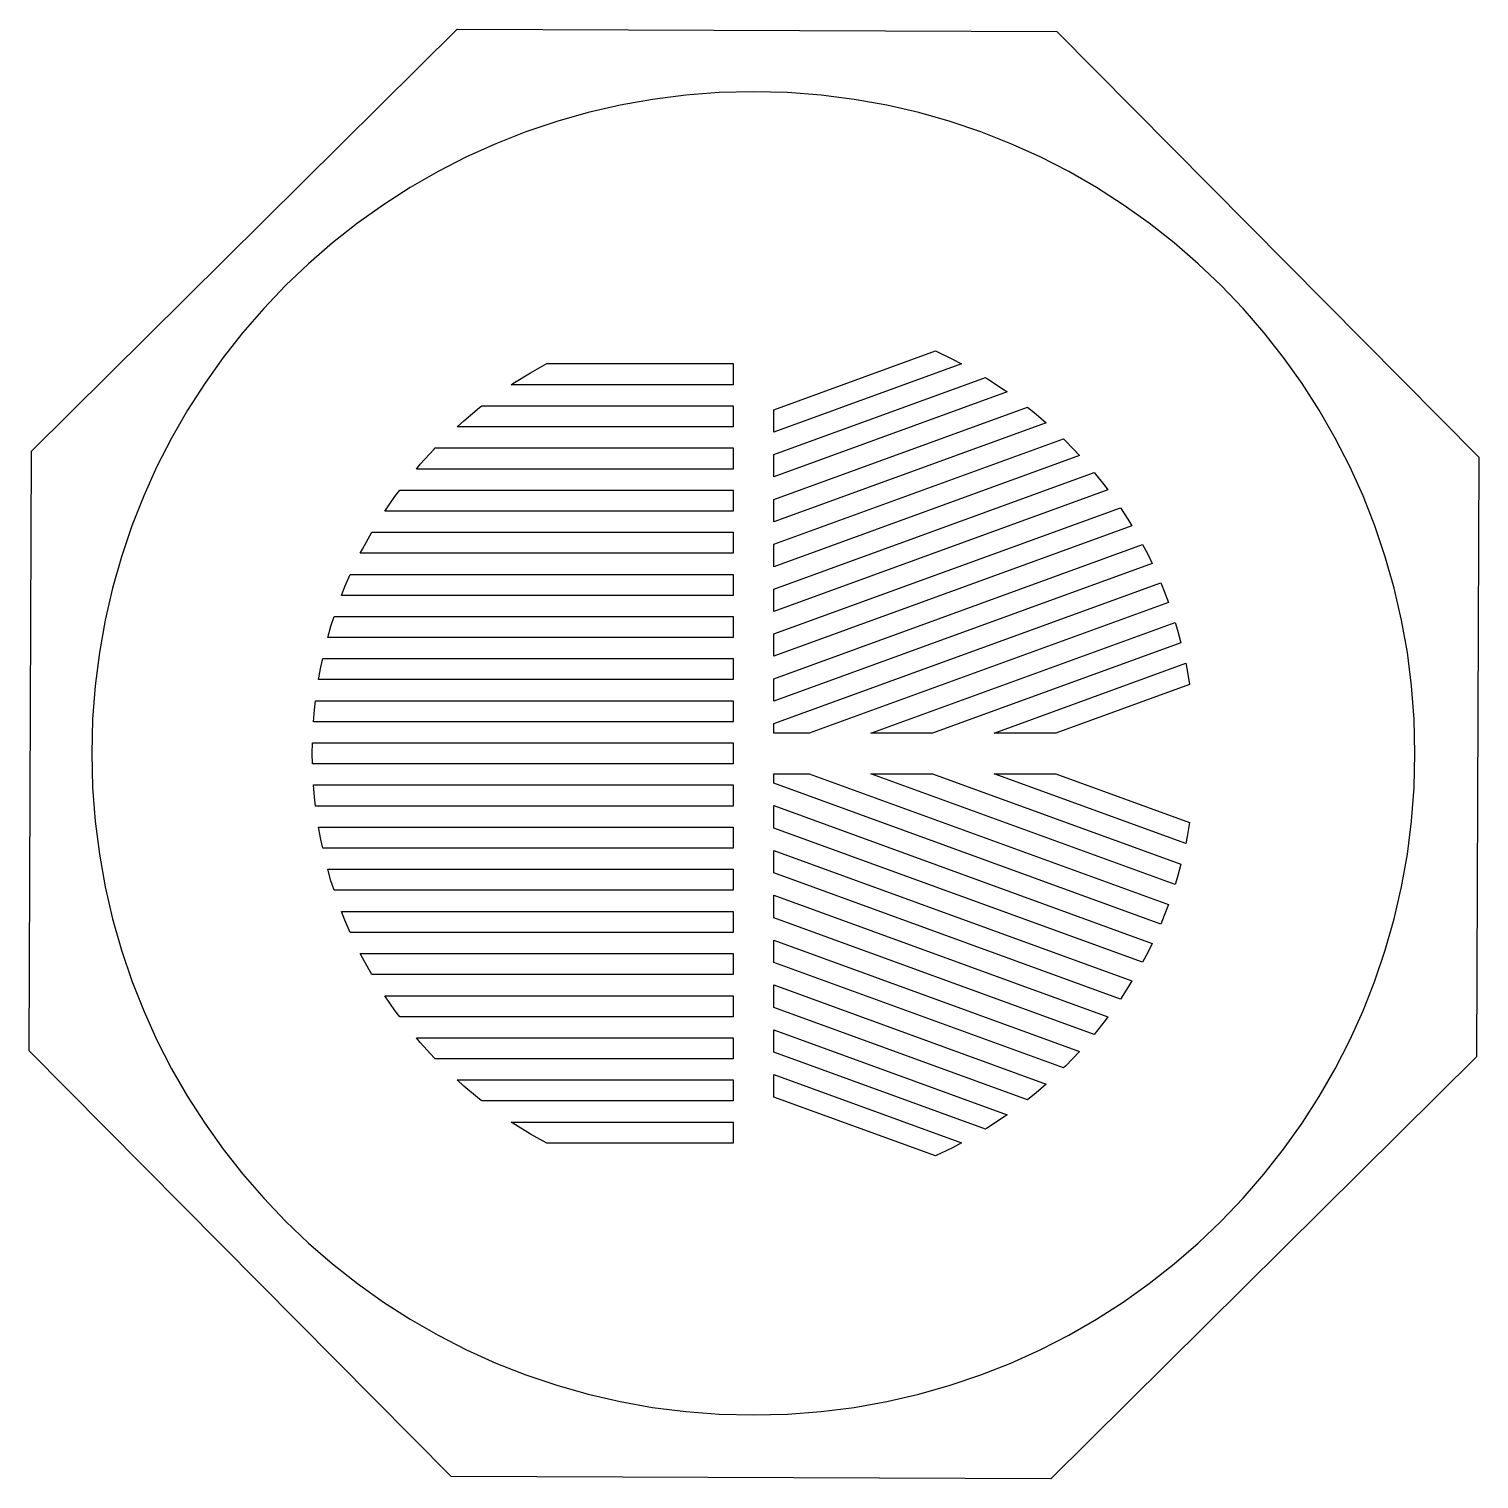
# Model space of a CAD drawing. Header units: millimetres. Extents: x -100 to 100, y -100 to 100.
import ezdxf

# ---------------------------------------------------------------- set-up
doc = ezdxf.new("R2010")
doc.units = ezdxf.units.MM
doc.layers.get('0').update_dxf_attribs({"linetype": 'CONTINUOUS'})

msp = doc.modelspace()

# ---------------------------------------------------------------- linework, layer by layer
for points in [[(99.84, -41.82), (41.03, -100.16), (-41.82, -99.84), (-100.16, -41.03), (-99.84, 41.82), (-41.03, 100.16), (41.82, 99.84), (100.16, 41.03)], [(4.62, 91.37), (-0.08, 91.49), (-4.79, 91.37), (-9.43, 91.02), (-14, 90.44), (-18.51, 89.63), (-22.93, 88.61), (-27.26, 87.38), (-31.51, 85.94), (-35.66, 84.31), (-39.71, 82.48), (-43.65, 80.46), (-47.48, 78.26), (-51.19, 75.88), (-54.77, 73.33), (-58.23, 70.62), (-61.54, 67.74), (-64.72, 64.72), (-67.74, 61.54), (-70.62, 58.23), (-73.33, 54.77), (-75.88, 51.19), (-78.26, 47.48), (-80.46, 43.65), (-82.48, 39.71), (-84.31, 35.66), (-85.94, 31.51), (-87.38, 27.26), (-88.61, 22.93), (-89.63, 18.51), (-90.44, 14), (-91.02, 9.43), (-91.37, 4.79), (-91.49, 0.08), (-91.37, -4.62), (-91.02, -9.26), (-90.44, -13.84), (-89.63, -18.34), (-88.61, -22.76), (-87.38, -27.1), (-85.94, -31.35), (-84.31, -35.5), (-82.48, -39.54), (-80.46, -43.49), (-78.26, -47.31), (-75.88, -51.02), (-73.33, -54.61), (-70.62, -58.06), (-67.74, -61.38), (-64.72, -64.55), (-61.54, -67.58), (-58.23, -70.45), (-54.77, -73.16), (-51.19, -75.71), (-47.48, -78.09), (-43.65, -80.29), (-39.71, -82.31), (-35.66, -84.14), (-31.51, -85.78), (-27.26, -87.21), (-22.93, -88.45), (-18.51, -89.47), (-14, -90.27), (-9.43, -90.85), (-4.79, -91.2), (-0.08, -91.32), (4.62, -91.2), (9.26, -90.85), (13.84, -90.27), (18.34, -89.47), (22.76, -88.45), (27.1, -87.21), (31.35, -85.78), (35.5, -84.14), (39.54, -82.31), (43.49, -80.29), (47.31, -78.09), (51.02, -75.71), (54.61, -73.16), (58.06, -70.45), (61.38, -67.58), (64.55, -64.55), (67.58, -61.38), (70.45, -58.06), (73.16, -54.61), (75.71, -51.02), (78.09, -47.31), (80.29, -43.49), (82.31, -39.54), (84.14, -35.5), (85.78, -31.35), (87.21, -27.1), (88.45, -22.76), (89.47, -18.34), (90.27, -13.84), (90.85, -9.26), (91.2, -4.62), (91.32, 0.08), (91.2, 4.79), (90.85, 9.43), (90.27, 14), (89.47, 18.51), (88.45, 22.93), (87.21, 27.26), (85.78, 31.51), (84.14, 35.66), (82.31, 39.71), (80.29, 43.65), (78.09, 47.48), (75.71, 51.19), (73.16, 54.77), (70.45, 58.23), (67.58, 61.54), (64.55, 64.72), (61.38, 67.74), (58.06, 70.62), (54.61, 73.33), (51.02, 75.88), (47.31, 78.26), (43.49, 80.46), (39.54, 82.48), (35.5, 84.31), (31.35, 85.94), (27.1, 87.38), (22.76, 88.61), (18.34, 89.63), (13.84, 90.44), (9.26, 91.02)], [(2.73, 47.57), (25.06, 55.69), (27.42, 54.57), (28.66, 53.91), (2.73, 44.47)], [(-30.89, 52.67), (-28.63, 53.93), (-2.9, 53.93), (-2.9, 51.02), (-33.54, 51.02), (-33.31, 51.17)], [(2.73, 41.37), (31.97, 52.01), (32.27, 51.83), (34.58, 50.31), (34.99, 50.02), (2.73, 38.27)], [(-37.92, 47.85), (-37.59, 48.11), (-2.9, 48.11), (-2.9, 45.19), (-41.03, 45.19), (-40.1, 46.04)], [(2.73, 35.18), (37.77, 47.93), (38.99, 46.96), (40.35, 45.77), (2.73, 32.08)], [(-44.19, 42.13), (-44.04, 42.28), (-2.9, 42.28), (-2.9, 39.37), (-46.65, 39.37), (-46.1, 40.03)], [(2.73, 28.98), (42.74, 43.55), (43.07, 43.23), (44.96, 41.26), (2.73, 25.88)], [(2.73, 22.79), (47, 38.9), (48.52, 36.99), (48.88, 36.49), (2.73, 19.69)], [(-49.62, 35.58), (-48.95, 36.46), (-2.9, 36.46), (-2.9, 33.55), (-51.01, 33.55)], [(2.73, 16.59), (50.62, 34.02), (51.67, 32.43), (52.22, 31.51), (2.73, 13.5)], [(-54.1, 28.32), (-52.81, 30.64), (-2.9, 30.64), (-2.9, 27.73), (-54.39, 27.73)], [(2.73, 10.4), (53.68, 28.94), (54.4, 27.59), (55, 26.33), (2.73, 7.3)], [(-56.52, 23.12), (-55.77, 24.82), (-2.9, 24.82), (-2.9, 21.91), (-56.98, 21.91)], [(2.73, 4.2), (56.19, 23.66), (56.69, 22.48), (57.25, 20.95), (7.64, 2.9), (2.73, 2.9)], [(-58.45, 17.67), (-58.01, 19), (-2.9, 19), (-2.9, 16.09), (-58.88, 16.09)], [(16.15, 2.9), (58.18, 18.19), (58.51, 17.13), (58.97, 15.38), (24.66, 2.9)], [(-59.86, 11.99), (-59.59, 13.18), (-2.9, 13.18), (-2.9, 10.27), (-60.16, 10.27)], [(33.17, 2.9), (59.64, 12.53), (59.84, 11.57), (60.16, 9.62), (41.68, 2.9)], [(-60.73, 6.12), (-60.57, 7.36), (-2.9, 7.36), (-2.9, 4.45), (-60.85, 4.45)], [(-61.02, 0.08), (-60.99, 1.54), (-2.9, 1.54), (-2.9, -1.37), (-60.99, -1.37)], [(2.73, -4.04), (2.73, -2.73), (7.64, -2.73), (57.25, -20.78), (56.69, -22.31), (56.19, -23.5)], [(58.18, -18.02), (16.15, -2.73), (24.66, -2.73), (58.97, -15.22), (58.51, -16.96)], [(59.64, -12.36), (33.17, -2.73), (41.68, -2.73), (60.16, -9.46), (59.84, -11.41)], [(-60.73, -5.95), (-60.85, -4.28), (-2.9, -4.28), (-2.9, -7.19), (-60.57, -7.19)], [(2.73, -10.23), (2.73, -7.13), (55, -26.16), (54.4, -27.42), (53.68, -28.77)], [(-59.86, -11.83), (-60.16, -10.1), (-2.9, -10.1), (-2.9, -13.01), (-59.59, -13.01)], [(2.73, -16.43), (2.73, -13.33), (52.22, -31.34), (51.67, -32.27), (50.62, -33.86)], [(-58.45, -17.5), (-58.88, -15.92), (-2.9, -15.92), (-2.9, -18.83), (-58.01, -18.83)], [(2.73, -22.62), (2.73, -19.52), (48.88, -36.32), (48.52, -36.83), (47, -38.73)], [(-56.52, -22.95), (-56.98, -21.74), (-2.9, -21.74), (-2.9, -24.66), (-55.77, -24.66)], [(2.73, -28.81), (2.73, -25.72), (44.96, -41.09), (43.07, -43.07), (42.74, -43.38)], [(-54.1, -28.15), (-54.39, -27.57), (-2.9, -27.57), (-2.9, -30.48), (-52.81, -30.48)], [(2.73, -35.01), (2.73, -31.91), (40.35, -45.61), (38.99, -46.79), (37.77, -47.76)], [(-49.62, -35.42), (-51.01, -33.39), (-2.9, -33.39), (-2.9, -36.3), (-48.95, -36.3)], [(-46.1, -39.86), (-46.65, -39.21), (-2.9, -39.21), (-2.9, -42.12), (-44.04, -42.12), (-44.19, -41.96)], [(2.73, -41.2), (2.73, -38.11), (34.99, -49.85), (34.58, -50.14), (32.27, -51.67), (31.97, -51.85)], [(-40.1, -45.87), (-41.03, -45.03), (-2.9, -45.03), (-2.9, -47.94), (-37.59, -47.94), (-37.92, -47.69)], [(2.73, -47.4), (2.73, -44.3), (28.66, -53.74), (27.42, -54.4), (25.06, -55.52)], [(-33.31, -51), (-33.54, -50.85), (-2.9, -50.85), (-2.9, -53.76), (-28.63, -53.76), (-30.89, -52.5)]]:
    msp.add_lwpolyline(points, close=True)

doc.saveas('drawing.dxf')
